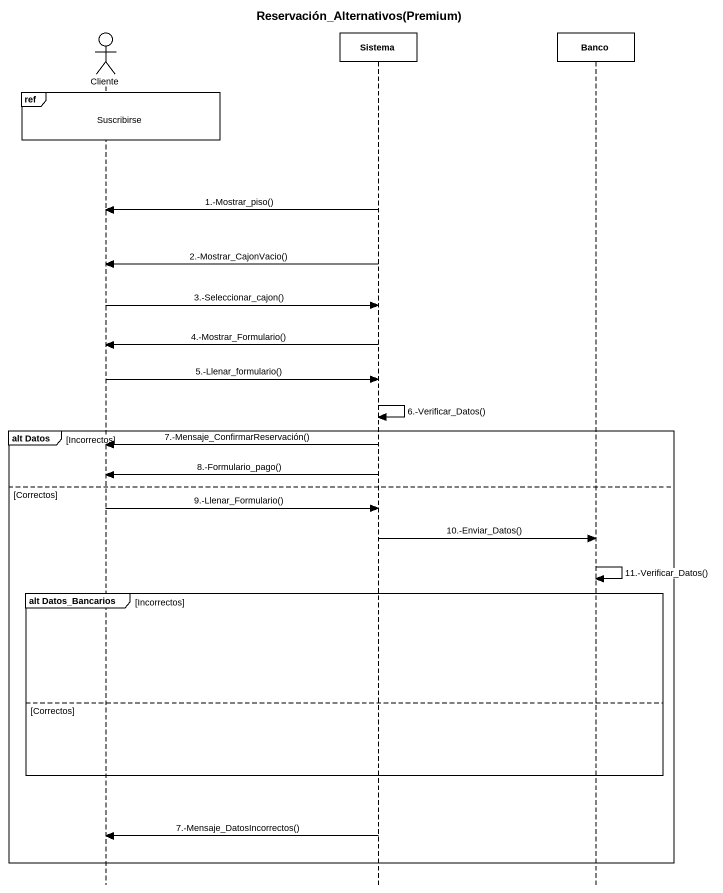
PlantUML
@startuml
title Reservación_Alternativos(Premium)
hide footbox
actor Cliente
participant Sistema
participant Banco

ref over Cliente : Suscribirse
Sistema -> Cliente : 1.-Mostrar_piso()
Sistema -> Cliente : 2.-Mostrar_CajonVacio()
Cliente -> Sistema : 3.-Seleccionar_cajon()
Sistema -> Cliente : 4.-Mostrar_Formulario()
Cliente -> Sistema : 5.-Llenar_formulario()
Sistema -> Sistema : 6.-Verificar_Datos()
group alt Datos [Incorrectos]
  Sistema -> Cliente : 7.-Mensaje_ConfirmarReservación()
  Sistema -> Cliente : 8.-Formulario_pago()
else Correctos
  Cliente -> Sistema : 9.-Llenar_Formulario()
  Sistema -> Banco : 10.-Enviar_Datos()
  Banco -> Banco : 11.-Verificar_Datos()
  group alt Datos_Bancarios [Incorrectos]
  else Correctos
  end
  Sistema -> Cliente : 7.-Mensaje_DatosIncorrectos()
end
@enduml
